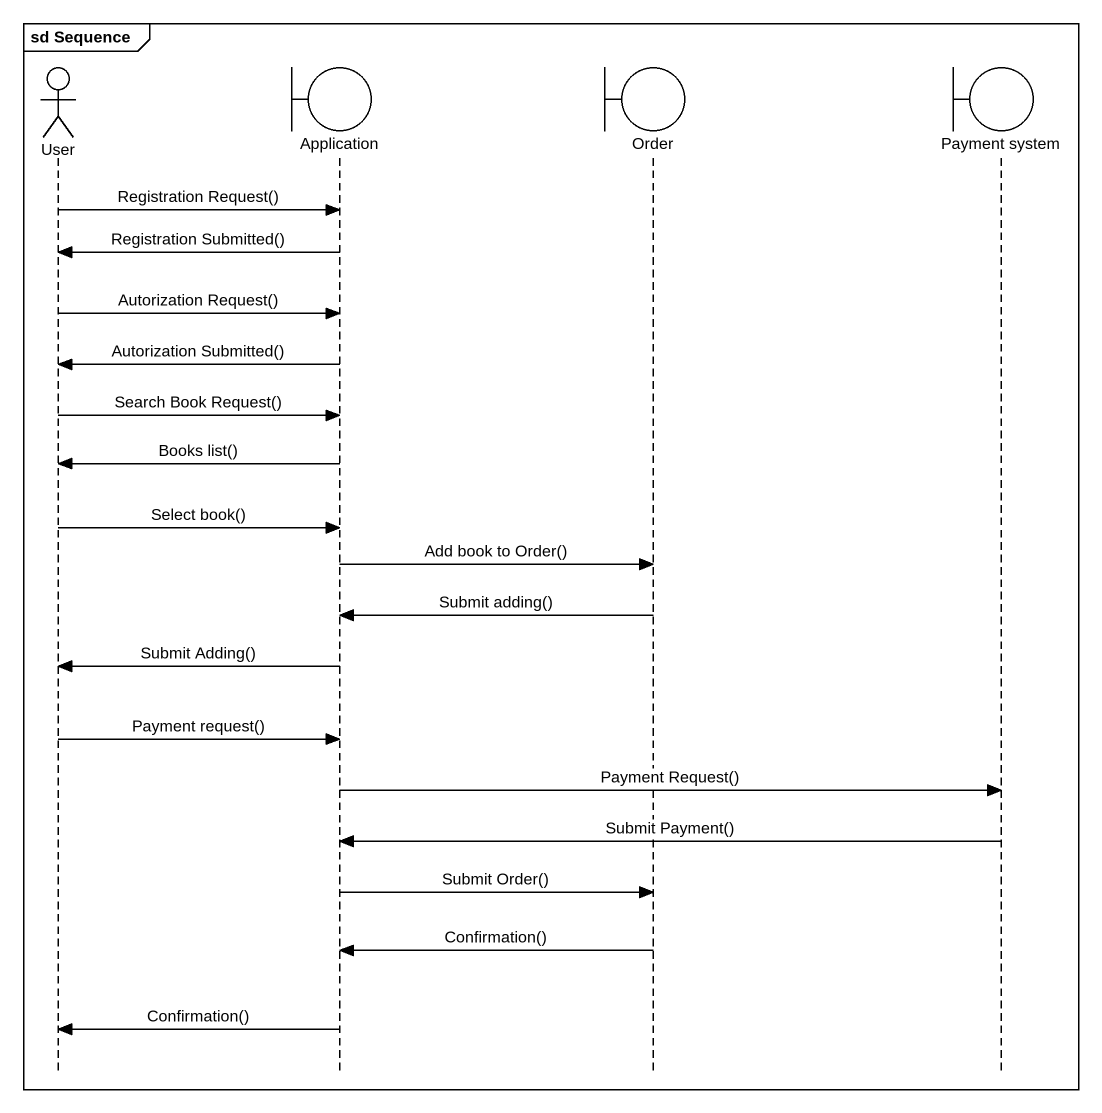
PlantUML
@startuml
mainframe sd Sequence
hide footbox
actor User
boundary Application
boundary Order
boundary "Payment system" as Payment_system

User -> Application : Registration Request()
Application -> User : Registration Submitted()
User -> Application : Autorization Request()
Application -> User : Autorization Submitted()
User -> Application : Search Book Request()
Application -> User : Books list()
User -> Application : Select book()
Application -> Order : Add book to Order()
Order -> Application : Submit adding()
Application -> User : Submit Adding()
User -> Application : Payment request()
Application -> Payment_system : Payment Request()
Payment_system -> Application : Submit Payment()
Application -> Order : Submit Order()
Order -> Application : Confirmation()
Application -> User : Confirmation()
@enduml
